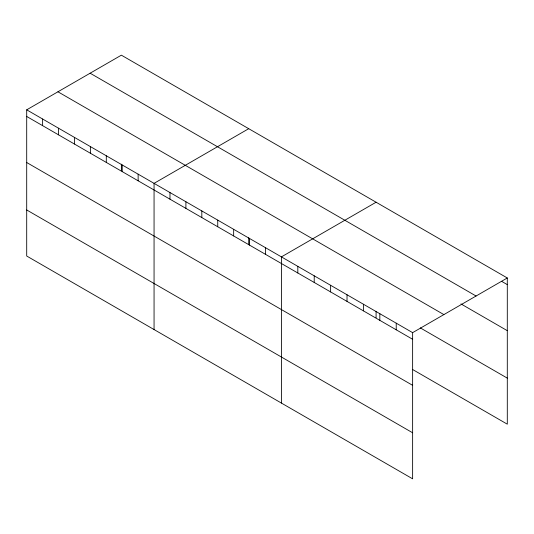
<?xml version="1.0" encoding="UTF-8"?>
<svg xmlns="http://www.w3.org/2000/svg" width="534" height="534" viewBox="0 0 534 534"><rect width="100%" height="100%" fill="white"/><g stroke="black" fill="none" stroke-linecap="round" stroke-linejoin="round"><path stroke-width="0.8" d="M26.7 109.824L412.628 332.642L412.628 478.831L26.7 256.02L26.7 109.824L121.372 55.169L507.3 277.98L507.3 424.176L412.455 369.415M248.724 128.694L154.059 183.356L154.059 329.545M376.083 202.226L281.411 256.881L281.411 403.077M412.628 332.642L507.3 277.98M501.593 281.325L507.3 284.622M90.126 73.205L476.061 296.016M460.949 303.913L507.3 330.673M57.939 91.788L443.874 314.599M420.298 327.889L507.3 378.125M26.7 116.465L412.628 339.277M26.7 162.516L412.628 385.328M26.7 209.962L412.628 432.78M396.228 323.17L396.228 329.805M379.828 313.698L379.828 320.34M376.083 311.255L376.083 317.717M363.427 304.233L363.427 310.868M347.02 294.761L347.02 301.396M330.619 285.289L330.619 291.931M314.219 275.824L314.219 282.459M297.818 266.353L297.818 272.987M265.491 247.689L265.491 254.331M249.578 238.498L249.578 245.139M248.724 237.723L248.724 244.185M233.658 229.306L233.658 235.948M217.738 220.115L217.738 226.756M201.819 210.923L201.819 217.565M185.899 201.739L185.899 208.373M169.979 192.547L169.979 199.182M138.139 174.164L138.139 180.799M122.219 164.973L122.219 171.608M121.372 164.198L121.372 170.66M106.299 155.781L106.299 162.416M90.38 146.59L90.38 153.225M74.46 137.398L74.46 144.033M58.54 128.207L58.54 134.842M42.62 119.015L42.62 125.657"/></g></svg>
